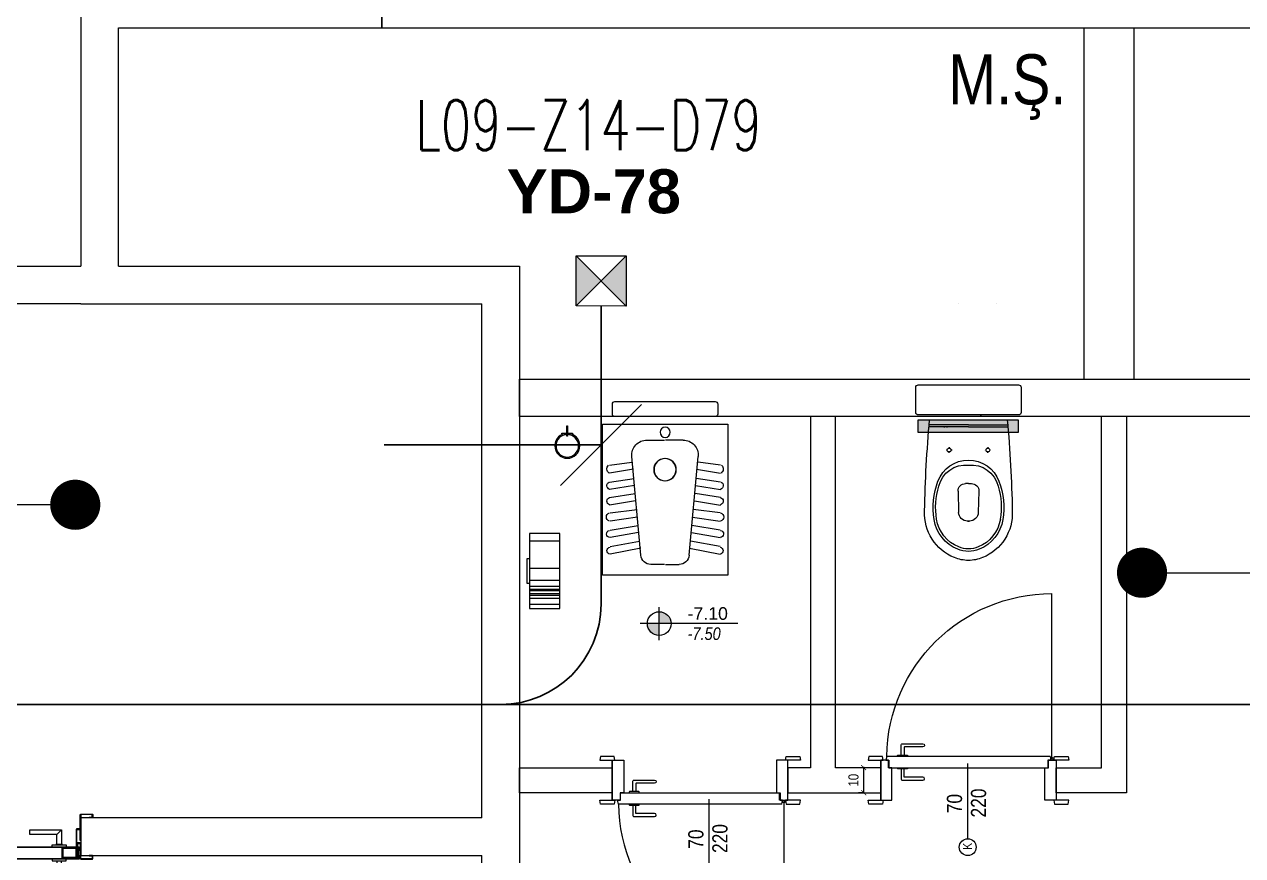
# Model space of a CAD drawing. Header units: metres. Extents: x -19121 to 152404, y -12107 to 46241.
# Drawn here: x 67417.5 to 67903.3, y 1799.9 to 2131.4 of the extents above; entities that cross this region are included whole.
import ezdxf
from ezdxf.enums import TextEntityAlignment as Align

# ---------------------------------------------------------------- set-up
doc = ezdxf.new("R2010")
doc.units = ezdxf.units.M
doc.header["$LTSCALE"] = 50
doc.header["$MEASUREMENT"] = 0
doc.linetypes.add('DOT2', pattern=[0.125, 0, -0.125])
doc.linetypes.add('HIDDEN', pattern=[0.375, 0.25, -0.125])
doc.layers.get('0').update_dxf_attribs({"color": 9, "lineweight": 9})
for name, color, linetype, lineweight in [('00', 9, 'Continuous', 9), ('01', 9, 'Continuous', 9), ('05', 9, 'Continuous', 9), ('05V', 9, 'Continuous', 9), ('06B', 9, 'Continuous', 9), ('06D', 9, 'Continuous', 9), ('10', 9, 'Continuous', 9), ('20', 9, 'DOT2', 9), ('21', 9, 'Continuous', 9), ('21_mahal200', 9, 'Continuous', 9), ('E-DEDEKTÖR NUMARALARI', 20, 'Continuous', 30), ('E-MODÜL HATTI', 6, 'Continuous', 30), ('E-YAZI', 7, 'Continuous', 30), ('EQ LIST', 7, 'Continuous', 9), ('H-DAMPER', 1, 'Continuous', 15), ('Kapı', 9, 'Continuous', 9), ('KARA SIVA', 9, 'Continuous', 9), ('TEFRİŞ', 9, 'Continuous', 9)]:
    doc.layers.add(name, color=color, linetype=linetype, lineweight=lineweight)
doc.styles.add('Arial', font='arial.ttf', dxfattribs={"height": 2.5})
doc.styles.add('E-YAZI', font='txttw.shx', dxfattribs={"height": 200})
doc.styles.add('MuuM_TEXT-ITALIC', font='ARIALNI.TTF')
doc.styles.add('MuuM_TEXT-STANDART', font='ARIALN.TTF')
doc.styles.get("Standard").update_dxf_attribs({"font": 'ARIALN.TTF'})
doc.dimstyles.new('MuuM_DIM20', dxfattribs={"dimscale": 2, "dimtxt": 2, "dimasz": 1, "dimexe": 1, "dimexo": 1, "dimgap": 1, "dimtad": 1, "dimdec": 1, "dimrnd": 0.5, "dimdsep": 46, "dimtxsty": 'MuuM_TEXT-STANDART', "dimblk": 'ARCHTICK', "dimcen": 0, "dimdle": 0.15, "dimclrd": 256, "dimclre": 256, "dimclrt": 256, "dimadec": 0, "dimazin": 0, "dimtfac": 5, "dimtdec": 1, "dimtix": 1, "dimtmove": 2, "dimatfit": 3, "dimldrblk": 'DOT', "dimfxl": 3, "dimfxlon": 1, "dimtolj": 1, "dimlwd": -1, "dimlwe": -1, "dimarcsym": 0})
doc.dimstyles.new('MuuM_DIM200', dxfattribs={"dimscale": 20, "dimtxt": 2, "dimasz": 1, "dimexe": 1, "dimexo": 1, "dimgap": 1, "dimtad": 1, "dimdec": 1, "dimrnd": 0.5, "dimdsep": 46, "dimtxsty": 'MuuM_TEXT-STANDART', "dimblk": 'ARCHTICK', "dimcen": 0, "dimdle": 0.15, "dimclrd": 256, "dimclre": 256, "dimclrt": 256, "dimadec": 0, "dimazin": 0, "dimtfac": 5, "dimtdec": 1, "dimtix": 1, "dimtmove": 2, "dimatfit": 3, "dimldrblk": 'DOT', "dimfxl": 3, "dimfxlon": 1, "dimtolj": 1, "dimlwd": -1, "dimlwe": -1, "dimarcsym": 0})

# ---------------------------------------------------------------- blocks, each defined once
blk = doc.blocks.new('A$C66886524')
h = blk.add_hatch(color=256)
h.paths.add_polyline_path([(0, 0), (10, 9.99), (0, 20)])
h.paths.add_polyline_path([(20, 19.99), (10, 9.99), (20, -0.01)])
for p, q in [((20, -0.01), (0, 20)), ((20, 19.99), (0, 0))]:
    blk.add_line(p, q)
blk.add_lwpolyline([(20, 19.99), (20, -0.01), (0, 0), (0, 20)], close=True)
blk = doc.blocks.new('1.bod.mimari.elk')
at = {"layer": '01'}
blk.add_lwpolyline([(12040, -6150), (11560, -6150), (11560, -6190), (11990, -6190), (11990, -6460), (11560, -6460), (11560, -6500), (11600, -6500), (11600, -6500), (11990, -6500), (11990, -6610), (12040, -6610), (12040, -6150)], close=True, dxfattribs=at)
blk = doc.blocks.new('gr-p-barel kilitli kapı kolu')
at = {"flags": 128}
for points in [[(-0.9, 0.8), (-0.9, 4.9), (-11.7, 4.9), (-11.7, 6.7), (0.9, 6.7), (0.9, 0.8)], [(-0.8, 5), (0.8, 6.6)]]:
    blk.add_lwpolyline(points, dxfattribs=at)
blk.add_lwpolyline([(-2.75, 0), (-2.75, 0.7), (2.75, 0.7), (2.75, 0)])
blk.add_lwpolyline([(-1.3, 0.7), (1.3, 0.7), (1.3, 0.8), (-1.3, 0.8)], close=True)
blk = doc.blocks.new('prf-scr2')
at = {"linetype": 'DOT2', "ltscale": 10}
blk.add_line((0, 0.19), (0, -1.06), dxfattribs=at)
for p, q in [((0.09, -0.24), (-0.09, -0.2)), ((-0.09, -0.24), (0.09, -0.28)), ((0.09, -0.32), (-0.09, -0.28)), ((-0.09, -0.32), (0.09, -0.36)), ((0.09, -0.4), (-0.09, -0.36)), ((-0.09, -0.4), (0.09, -0.44)), ((0.09, -0.48), (-0.09, -0.44)), ((-0.09, -0.48), (0.09, -0.52)), ((0.09, -0.56), (-0.09, -0.52)), ((-0.09, -0.56), (0.09, -0.6)), ((0.09, -0.64), (-0.09, -0.6)), ((-0.09, -0.64), (0.09, -0.68)), ((0.09, -0.72), (-0.09, -0.68)), ((-0.09, -0.72), (0.09, -0.76)), ((0.06, -0.84), (-0.08, -0.76)), ((-0.07, -0.8), (0.06, -0.84)), ((0.09, -0.17), (0, -0.15)), ((0, -0.18), (0.09, -0.2))]:
    blk.add_line(p, q)
blk.add_lwpolyline([(0.23, 0), (-0.23, 0), (-0.23, -0.01), (-0.12, -0.14), (0.12, -0.14), (0.23, -0.01), (0.23, 0)], close=True)
for points in [[(0.23, -0.01), (-0.23, -0.01)], [(-0.09, -0.14), (-0.09, -0.2), (-0.12, -0.22), (-0.12, -0.23), (-0.09, -0.24), (-0.09, -0.28), (-0.12, -0.3), (-0.12, -0.31), (-0.09, -0.32), (-0.09, -0.36), (-0.12, -0.38), (-0.12, -0.39), (-0.09, -0.4), (-0.09, -0.44), (-0.12, -0.46), (-0.12, -0.46), (-0.09, -0.48), (-0.09, -0.52), (-0.12, -0.54), (-0.12, -0.54), (-0.09, -0.56), (-0.09, -0.6), (-0.12, -0.62), (-0.12, -0.62), (-0.09, -0.64), (-0.09, -0.68), (-0.12, -0.69), (-0.12, -0.7), (-0.09, -0.72), (-0.09, -0.73), (-0.08, -0.76), (-0.1, -0.77), (-0.1, -0.78), (-0.07, -0.8), (-0.01, -0.94), (0, -0.95), (0.01, -0.94), (0.08, -0.76), (0.09, -0.76), (0.12, -0.74), (0.12, -0.73), (0.09, -0.72), (0.09, -0.68), (0.12, -0.66), (0.12, -0.66), (0.09, -0.64), (0.09, -0.6), (0.12, -0.58), (0.12, -0.58), (0.09, -0.56), (0.09, -0.52), (0.12, -0.5), (0.12, -0.5), (0.09, -0.48), (0.09, -0.44), (0.12, -0.43), (0.12, -0.42), (0.09, -0.4), (0.09, -0.36), (0.12, -0.35), (0.12, -0.34), (0.09, -0.32), (0.09, -0.28), (0.12, -0.27), (0.12, -0.26), (0.09, -0.24), (0.09, -0.2), (0.12, -0.19), (0.12, -0.18), (0.09, -0.17), (0.09, -0.14)]]:
    blk.add_lwpolyline(points)
blk = doc.blocks.new('K-SAC-01')
at = {"layer": '10'}
for points in [[(-4.6, 16.2, -0.414214), (-4.5, 16.3), (-0.1, 16.3, -0.414214), (0, 16.2), (0, 5.9), (0.2, 5.9), (0.2, 16.2, 0.414214), (-0.1, 16.5), (-4.5, 16.5, 0.414214), (-4.8, 16.2), (-4.8, 15.3, 0.414214), (-4.5, 15), (-3.4, 15), (-3.4, 15.2), (-4.5, 15.2, -0.414214), (-4.6, 15.3)], [(104.6, 16.2, 0.414214), (104.5, 16.3), (100.1, 16.3, 0.414214), (100, 16.2), (100, 5.9), (99.8, 5.9), (99.8, 16.2, -0.414214), (100.1, 16.5), (104.5, 16.5, -0.414214), (104.8, 16.2), (104.8, 15.3, -0.414214), (104.5, 15), (103.4, 15), (103.4, 15.2), (104.5, 15.2, 0.414214), (104.6, 15.3)], [(0.2, 10.3, -0.414214), (0.5, 10.6), (1.5, 10.6, -0.414214), (1.8, 10.3), (1.8, 3.9, -0.414214), (1.5, 3.6, -0.414214), (1.2, 3.9), (1.2, 4.8), (0.2, 4.8), (0.2, -1.2, -0.414214), (-0.1, -1.5), (-4.5, -1.5, -0.414214), (-4.8, -1.2), (-4.8, -0.3, -0.414214), (-4.5, 0), (-3.4, 0), (-3.4, -0.2), (-4.5, -0.2, 0.414214), (-4.6, -0.3), (-4.6, -1.2, 0.414214), (-4.5, -1.3), (-0.1, -1.3, 0.414214), (0, -1.2), (0, 5), (1.4, 5), (1.4, 3.9, 0.414214), (1.5, 3.8, 0.414214), (1.6, 3.9), (1.6, 10.3, 0.414214), (1.5, 10.4), (0.5, 10.4, 0.414214), (0.4, 10.3), (0.4, 9.4), (0.2, 9.4)], [(99.8, 10.3, 0.414214), (99.5, 10.6), (98.5, 10.6, 0.414214), (98.2, 10.3), (98.2, 3.9, 0.414214), (98.5, 3.6, 0.414214), (98.8, 3.9), (98.8, 4.8), (99.8, 4.8), (99.8, -1.2, 0.414214), (100.1, -1.5), (104.5, -1.5, 0.414214), (104.8, -1.2), (104.8, -0.3, 0.414214), (104.5, 0), (103.4, 0), (103.4, -0.2), (104.5, -0.2, -0.414214), (104.6, -0.3), (104.6, -1.2, -0.414214), (104.5, -1.3), (100.1, -1.3, -0.414214), (100, -1.2), (100, 5), (98.6, 5), (98.6, 3.9, -0.414214), (98.5, 3.8, -0.414214), (98.4, 3.9), (98.4, 10.3, -0.414214), (98.5, 10.4), (99.5, 10.4, -0.414214), (99.6, 10.3), (99.6, 9.4), (99.8, 9.4)], [(-0.38, -2.01), (1, -1.37), (1, 1.5), (1.2, 1.5), (1.2, -1.5), (-0.27, -2.18, -14.796002)]]:
    blk.add_lwpolyline(points, format="xyb", close=True, dxfattribs=at)
for points in [[(98.8, 0.15), (98.8, 2.15), (99.1, 2.15), (99.1, 3.19), (1.5, 3.19), (1.5, 2.15), (1.8, 2.15), (1.8, 0.15), (1.5, 0.15), (1.5, 1.85), (1.2, 1.85), (1.2, 3.49), (99.4, 3.49), (99.4, 1.85), (99.1, 1.85), (99.1, 0.15)], [(98.8, 2.15), (98.8, 0.15), (99.4, 0.15), (99.4, -1.5), (1.2, -1.5), (1.2, 0.15), (1.8, 0.15), (1.8, 2.15), (2.1, 2.15), (2.1, -0.15), (1.5, -0.15), (1.5, -1.2), (99.1, -1.2), (99.1, -0.15), (98.5, -0.15), (98.5, 2.15), (98.8, 2.15)]]:
    blk.add_lwpolyline(points, dxfattribs=at)
for points in [[(2.1, 3), (8.1, 3), (8.1, -1), (2.1, -1)], [(2.4, 2.7), (7.8, 2.7), (7.8, -0.7), (2.4, -0.7)], [(98.5, 3), (92.5, 3), (92.5, -1), (98.5, -1)], [(98.2, 2.7), (92.8, 2.7), (92.8, -0.7), (98.2, -0.7)]]:
    blk.add_lwpolyline(points, close=True, dxfattribs=at)
blk.add_circle((-0.95, -2.5), 0.55, dxfattribs=at)
at = {"layer": '20', "linetype": 'HIDDEN'}
for points in [[(-0.2, -1.3), (-0.2, 0), (-1.7, 0), (-1.7, -1.3)], [(-0.4, -1.99), (-0.4, -0.2), (-1.5, -0.2), (-1.5, -1.99)]]:
    blk.add_lwpolyline(points, dxfattribs=at)
at = {"layer": '20'}
blk.add_lwpolyline([(-0.95, -2.5), (-0.95, -102.85)], dxfattribs=at)
blk.add_arc((-0.95, -2.5), 100.35, 270, 1.5131, dxfattribs=at)
at = {"layer": '06B'}
blk.add_blockref('gr-p-barel kilitli kapı kolu', (91.4, 3.51), dxfattribs=at)
at = {"layer": '06B', "xscale": -1, "rotation": 180}
blk.add_blockref('gr-p-barel kilitli kapı kolu', (91.4, -1.51), dxfattribs=at)
at = {"layer": '10', "xscale": -1, "rotation": 90}
blk.add_blockref('prf-scr2', (1.5, 1), dxfattribs=at)
at = {"layer": '10', "rotation": 270}
blk.add_blockref('prf-scr2', (99.1, 1.22), dxfattribs=at)
blk = doc.blocks.new('_ArchTick')
at = {"color": 0, "linetype": 'ByBlock', "const_width": 0.15}
blk.add_lwpolyline([(-0.5, -0.5), (0.5, 0.5)], dxfattribs=at)
blk = doc.blocks.new('_Dot')
at = {"color": 0, "linetype": 'ByBlock', "lineweight": -2}
blk.add_line((-0.5, 0), (-1, 0), dxfattribs=at)
at = {"color": 0, "linetype": 'ByBlock', "const_width": 0.5}
blk.add_lwpolyline([(-0.25, 0, 1), (0.25, 0, 1)], format="xyb", close=True, dxfattribs=at)
blk = doc.blocks.new('wc')
for p, q in [((16.42, -2.85), (15.22, -11.81)), ((17.96, -12.42), (19.5, -2.85)), ((23.09, -2.85), (21.72, -12.62)), ((24.46, -12.83), (26, -2.85)), ((26, -2.85), (26, -2.85)), ((29.25, -2.85), (27.71, -13.03)), ((30.61, -13.23), (32.32, -2.85)), ((35.4, -3.05), (34.03, -13.85)), ((37.11, -14.05), (38.65, -3.05)), ((42.24, -3.05), (40.36, -14.25)), ((43.27, -14.46), (45.15, -3.05)), ((48.74, -3.05), (46.69, -14.86)), ((49.43, -15.27), (51.82, -3.05)), ((52.29, -15.35), (12.87, -11.79)), ((6.33, -17.76), (6.33, -24.84)), ((55.93, -24.84), (55.93, -19.33)), ((6.33, -32.22), (6.33, -25.15)), ((55.93, -25.15), (55.93, -30.65)), ((52.29, -34.64), (12.87, -38.2)), ((16.42, -47.14), (15.22, -38.18)), ((17.96, -37.57), (19.5, -47.14)), ((23.09, -47.14), (21.72, -37.36)), ((24.46, -37.16), (26, -47.14)), ((29.25, -47.14), (27.71, -36.96)), ((30.61, -36.75), (32.32, -47.14)), ((35.4, -46.93), (34.03, -36.14)), ((37.11, -35.94), (38.65, -46.93)), ((42.24, -46.93), (40.36, -35.73)), ((43.27, -35.53), (45.15, -46.93)), ((48.74, -46.93), (46.69, -35.12)), ((49.43, -34.72), (51.82, -46.93)), ((26, -47.14), (26, -47.14))]:
    blk.add_line(p, q)
blk.add_lwpolyline([(0, -49.99), (60.2, -49.99), (60.2, 0), (0, 0)], close=True)
for centre, radius in [((3.25, -25.04), 2.05), ((18.13, -24.94), 4.45), ((18.13, -25.04), 4.45)]:
    blk.add_circle(centre, radius)
for centre, radius, start, end in [((17.88, -3.74), 1.95, 34.0001, 138.4317), ((24.5, -3.4), 1.6, 20.1524, 151.8357), ((30.7, -3.35), 1.54, 18.8589, 161.1411), ((37.03, -3.29), 1.68, 15.2394, 164.7606), ((43.78, -3.02), 1.37, 358.6082, 172.8809), ((50.45, -3.21), 1.38, 6.4767, 173.5233), ((12.33, -17.76), 6, 84.8393, 180), ((51.93, -19.33), 4, 0, 84.8393), ((12.33, -32.22), 6, 180, 275.1607), ((51.93, -30.65), 4, 275.1607, 0), ((17.88, -46.25), 1.95, 221.5683, 325.9999), ((24.5, -46.59), 1.6, 208.1643, 339.8476), ((30.7, -46.64), 1.54, 198.8589, 341.1411), ((37.03, -46.69), 1.68, 195.2394, 344.7606), ((43.78, -46.97), 1.37, 187.1191, 1.3918), ((50.45, -46.78), 1.38, 186.4767, 353.5233)]:
    blk.add_arc(centre, radius, start, end)
blk = doc.blocks.new('p-t.kağıtlığı')
at = {"layer": 'TEFRİŞ'}
h = blk.add_hatch(dxfattribs=at)
h.set_pattern_fill('CYL', color=256, scale=30, angle=-90, style=0)
h.set_pattern_definition([(270, (-14.4, 13), (30, 7e-15), []), (270, (-13.8, 13), (30, 7e-15), []), (270, (-12.6, 13), (30, 7e-15), []), (270, (-10.2, 13), (30, 7e-15), []), (270, (-5.4, 13), (30, 7e-15), []), (270, (5.4, 13), (30, 7e-15), []), (270, (10.2, 13), (30, 7e-15), []), (270, (12.6, 13), (30, 7e-15), []), (270, (13.8, 13), (30, 7e-15), []), (270, (14.4, 13), (30, 7e-15), [])])
h.paths.add_polyline_path([(-15, 1), (15, 1), (15, 13), (-15, 13)])
for points in [[(-15, 1), (15, 1), (15, 13), (-15, 13)], [(5, 1), (5, 0), (-5, 0), (-5, 1)]]:
    blk.add_lwpolyline(points, close=True, dxfattribs=at)
blk = doc.blocks.new('RREERGERGBBBB')
at = {"layer": 'TEFRİŞ'}
blk.add_hatch(color=256, dxfattribs=at).paths.add_polyline_path([(-24564.21, -5806.63), (-24567.21, -5806.63), (-24567.21, -5804.63), (-24567.41, -5804.63), (-24567.41, -5806.63), (-24568.41, -5806.63), (-24568.41, -5806.83), (-24567.41, -5806.83), (-24567.41, -5808.83), (-24567.21, -5808.83), (-24567.21, -5806.83), (-24564.21, -5806.83)])
for points in [[(-24564.21, -5806.63), (-24567.21, -5806.63), (-24567.21, -5804.63), (-24567.41, -5804.63), (-24567.41, -5806.63), (-24568.41, -5806.63), (-24568.41, -5806.83), (-24567.41, -5806.83), (-24567.41, -5808.83), (-24567.21, -5808.83), (-24567.21, -5806.83), (-24564.21, -5806.83), (-24564.21, -5806.63)], [(-24567.21, -5806.71), (-24564.21, -5806.71)]]:
    blk.add_lwpolyline(points, dxfattribs=at)
for radius in [5, 4.5]:
    blk.add_circle((-24572.21, -5806.71), radius, dxfattribs=at)
blk = doc.blocks.new('TTTTTTTTTTTTTTTTTTTTTTTTTTTTTTTTTTTTTTTTTTT')
at = {"layer": 'TEFRİŞ'}
blk.add_lwpolyline([(45312.13, 986.76), (45352.13, 986.76, 0.414214), (45353.13, 987.76), (45353.13, 991.76, 0.414214), (45352.13, 992.76), (45312.13, 992.76, 0.414214), (45311.13, 991.76), (45311.13, 987.76, 0.414214)], format="xyb", close=True, dxfattribs=at)
blk = doc.blocks.new('p-klozet üstü kağıt dispenser')
blk.add_hatch(color=255).paths.add_polyline_path([(0, 5.56), (0, 45.41), (-5, 45.41), (-5, 5.56)])
blk.add_lwpolyline([(0, 5.56), (0, 45.41), (-5, 45.41), (-5, 5.56)], close=True)
blk = doc.blocks.new('san-klo-06-p')
for p, q in [((0, -2), (-15.5, -2)), ((0, -2.8), (-15.5, -2.8)), ((0, -2), (15.5, -2)), ((0, -2.8), (15.5, -2.8)), ((-4.16, -28.43), (-3.91, -36.92)), ((0, -25.35), (-1.16, -25.35)), ((0, -25.35), (1.16, -25.35)), ((4.16, -28.43), (3.91, -36.92)), ((0, -40.31), (-0.41, -40.31)), ((-0.41, -40.31), (0, -40.31)), ((0.41, -40.31), (0, -40.31)), ((0, -40.31), (0.41, -40.31))]:
    blk.add_line(p, q)
at = {"linetype": 'DOT2'}
for p, q in [((-6.49, -12), (-8.95, -12)), ((-7.75, -10.91), (-7.75, -12)), ((-7.75, -13.09), (-7.75, -12)), ((6.49, -12), (8.95, -12)), ((7.75, -10.91), (7.75, -12)), ((7.75, -13.09), (7.75, -12))]:
    blk.add_line(p, q, dxfattribs=at)
for points in [[(-20, 2.02), (20, 2.02, 0.414214), (21, 3.02), (21, 13.02, 0.414214), (20, 14.02), (-20, 14.02, 0.414214), (-21, 13.02), (-21, 3.02, 0.414214)], [(-15.5, 0, 0.018163), (-17.47, -36.26, 0.320529), (-5.63, -54.91, 0.096396), (0, -56, 0.096396), (5.62, -54.91, 0.320529), (17.47, -36.26, 0.018163), (15.5, 0)]]:
    blk.add_lwpolyline(points, format="xyb", close=True)
for points in [[(-9.5, 2.02), (-9.5, -2.98), (-8.5, -2.98), (-8.5, 2.02)], [(8.5, 2.02), (8.5, -2.98), (9.5, -2.98), (9.5, 2.02)]]:
    blk.add_lwpolyline(points, dxfattribs=at)
blk.add_lwpolyline([(-5, 0), (-5, 2), (5, 2), (5, 0)], close=True, dxfattribs=at)
for centre, radius, start, end in [((-7.75, -12), 0.75, 0, 180), ((-7.75, -12), 0.75, 180, 0), ((7.75, -12), 0.75, 0, 180), ((7.75, -12), 0.75, 180, 0), ((0, -29), 13, 90, 159.4201), ((-1.09, -28.95), 11, 84.3176, 166.8067), ((0, -29), 13, 20.5799, 90), ((1.09, -28.95), 11, 13.1933, 95.6824), ((15.92, -34.98), 30, 159.4201, 189.1281), ((15.92, -34.98), 29, 162.8727, 189.1281), ((-1.16, -28.35), 3, 90, 181.707), ((1.16, -28.35), 3, 358.293, 90), ((-15.92, -34.98), 29, 350.8719, 17.1273), ((-15.92, -34.98), 30, 350.8719, 20.5799), ((-0.41, -36.81), 3.5, 181.707, 270), ((0.41, -36.81), 3.5, 270, 358.293), ((1.5, -37.29), 15.4, 189.1281, 247.9757), ((1.5, -37.29), 14.4, 189.1281, 247.9757), ((-1.5, -37.29), 14.4, 292.0243, 350.8719), ((-1.5, -37.29), 15.4, 292.0243, 350.8719), ((0, -41), 11.4, 247.9757, 270), ((0, -41), 10.4, 247.9757, 270), ((0, -41), 10.4, 270, 292.0243), ((0, -41), 11.4, 270, 292.0243)]:
    blk.add_arc(centre, radius, start, end)
at = {"layer": '05', "rotation": 270}
blk.add_blockref('p-klozet üstü kağıt dispenser', (-25.41, -5.01), dxfattribs=at)
blk = doc.blocks.new('dsfsdfsdfsdfsdfsdf')
at = {"layer": 'Kapı'}
for p, q in [((23771.45, -2062.35), (23755.45, -2062.35)), ((23772.95, -2064.72, 0.66), (23771.45, -2064.42, 0.66)), ((23771.45, -2064.42, 0.66), (23771.45, -2065.62, 0.66)), ((23771.95, -2064.01, 0.66), (23837.87, -2064.01, 0.66)), ((23772.95, -2064.72, 0.66), (23772.95, -2129.92, 0.66)), ((23771.45, -2065.62, 0.66), (23768.45, -2065.62, 0.66)), ((23768.45, -2129.02, 0.66), (23768.45, -2066.82, 0.66)), ((23771.45, -2132.35), (23755.45, -2132.35)), ((23771.45, -2129.02, 0.66), (23768.45, -2129.02, 0.66)), ((23771.45, -2130.22, 0.66), (23771.45, -2129.02, 0.66)), ((23772.95, -2129.92, 0.66), (23771.45, -2130.22, 0.66))]:
    blk.add_line(p, q, dxfattribs=at)
at = {"layer": 'Kapı', "elevation": 0.66}
for points in [[(23753.95, -2057.62), (23755.45, -2057.32), (23755.45, -2063.32), (23753.95, -2063.02), (23753.95, -2057.62)], [(23772.95, -2057.62), (23771.45, -2057.32), (23771.45, -2063.32), (23772.95, -2063.02), (23772.95, -2057.62)], [(23753.95, -2137.02), (23755.45, -2137.32), (23755.45, -2131.32), (23753.95, -2131.62), (23753.95, -2137.02)], [(23772.95, -2137.02), (23771.45, -2137.32), (23771.45, -2131.32), (23772.95, -2131.62), (23772.95, -2137.02)]]:
    blk.add_lwpolyline(points, dxfattribs=at)
for points in [[(23771.45, -2062.32), (23755.45, -2062.32), (23755.45, -2066.82), (23768.45, -2066.82), (23768.45, -2065.42), (23771.45, -2065.42)], [(23771.45, -2132.32), (23755.45, -2132.32), (23755.45, -2127.82), (23768.45, -2127.82), (23768.45, -2129.22), (23771.45, -2129.22)]]:
    blk.add_lwpolyline(points, close=True, dxfattribs=at)
for points in [[(23767.95, -2124.22), (23764.05, -2124.22, -0.414214), (23763.45, -2123.62), (23763.45, -2115.47, -1), (23764.65, -2115.47), (23764.65, -2122.77, 0.414214), (23764.9, -2123.02), (23767.95, -2123.02)], [(23773.45, -2124.22), (23777.35, -2124.22, 0.414214), (23777.95, -2123.62), (23777.95, -2115.47, 1), (23776.75, -2115.47), (23776.75, -2122.77, -0.414214), (23776.5, -2123.02), (23773.45, -2123.02)], [(23768.45, -2121.62), (23768.2, -2121.62, 0.414214), (23767.95, -2121.87), (23767.95, -2125.37, 0.414214), (23768.2, -2125.62), (23768.45, -2125.62)], [(23772.95, -2125.62), (23773.2, -2125.62, 0.414214), (23773.45, -2125.37), (23773.45, -2121.87, 0.414214), (23773.2, -2121.62), (23772.95, -2121.62)]]:
    blk.add_lwpolyline(points, format="xyb", dxfattribs=at)
at = {"layer": 'Kapı'}
blk.add_circle((23771.95, -2064.01, 0.66), 0.5, dxfattribs=at)
blk.add_arc((23771.95, -2064.01, 0.66), 65.92, 270.8676, 0, dxfattribs=at)
blk = doc.blocks.new('fgvdfgdffffffffffffffffffffffffffffffff')
at = {"layer": 'Kapı'}
blk.add_lwpolyline([(23435.64, -2228), (23465.62, -2228)], dxfattribs=at)
blk.add_circle((23432.28, -2228), 3.36, dxfattribs=at)
at = {"layer": 'Kapı', "attachment_point": 1, "style": 'MuuM_TEXT-STANDART'}
for s, insert, char_height, width in [('70', (23445.81, -2219.68), 6.048, 88.7957), ('K', (23431.25, -2226.1), 3.63, 53.2774), ('220', (23444.12, -2229.28), 6.048, 88.7957)]:
    blk.add_mtext(s, dxfattribs=dict(at, insert=insert, char_height=char_height, width=width))
blk = doc.blocks.new('*D468')
at = {"transparency": 16777216}
for p, q in [((101651.29, -33), (101649.29, -33)), ((101651.29, -32.7), (101651.29, -43.3)), ((101651.29, -43), (101649.29, -43))]:
    blk.add_line(p, q, dxfattribs=at)
at = {"transparency": 16777216, "xscale": 2, "yscale": 2, "zscale": 2}
for p, rotation in [((101651.29, -33), 90), ((101651.29, -43), 270)]:
    blk.add_blockref('_ArchTick', p, dxfattribs=dict(at, rotation=rotation))
at = {"transparency": 16777216, "insert": (101647.25, -38), "char_height": 4, "attachment_point": 5, "rotation": 90, "style": 'MuuM_TEXT-STANDART'}
blk.add_mtext('\\A1;10', dxfattribs=at)
blk = doc.blocks.new('0_elevationtarget-p-bk')
h = blk.add_hatch(color=250)
h.paths.add_polyline_path([(1.88, 0, 0.414214), (0, 1.88), (0, 0)])
h.paths.add_polyline_path([(0, 0), (-1.88, 0, 0.414214), (0, -1.88)])
blk.add_line((0, -2.62), (0, 2.62))
blk.add_lwpolyline([(12.45, 0), (-3, 0)])
blk.add_circle((0, 0), 1.88)
at = {"style": 'Arial'}
blk.add_attdef('BITMISKOT', text='', height=2, dxfattribs=at).set_placement((4.5, 0), align=Align.BOTTOM_LEFT)
at = {"style": 'MuuM_TEXT-ITALIC'}
blk.add_attdef('FINISHINGFLOORLEVEL', text='', height=2, dxfattribs=at).set_placement((4.5, -0.59), align=Align.TOP_LEFT)
blk = doc.blocks.new('1.bod.mimari1.elk')
at = {"layer": '00'}
for p, q in [((11440, -6405), (11440, -6595)), ((11560, -6500), (11560, -6485)), ((11455, -6595), (11455, -6500)), ((11455, -6500), (11560, -6500)), ((11840, -6500), (11840, -6640)), ((11860, -6500), (11860, -6640)), ((11440, -6595), (11440, -6595)), ((11440, -6595), (11440, -6595)), ((11440, -6595), (11440, -6595)), ((11790, -6610), (11790, -6610)), ((11805, -6610), (11805, -6610))]:
    blk.add_line(p, q, dxfattribs=at)
for points in [[(11440, -6610), (11320, -6610), (11320, -6595), (11440, -6595)], [(11455, -6595), (11615, -6595)], [(11615, -6595), (11615, -6845), (11600, -6845), (11600, -6830)], [(11440, -6610), (11440, -6610), (11440, -6610), (11440, -6610), (11440, -6610), (11440, -6610), (11600, -6610)], [(11600, -6815), (11600, -6610)], [(11615, -6640), (12010, -6640), (12010, -6655), (11615, -6655), (11615, -6640)], [(11731, -6655), (11731, -6795), (11722, -6795), (11722, -6805), (11759, -6805), (11759, -6795), (11741, -6795), (11741, -6655)], [(11857, -6655), (11857, -6805), (11829, -6805), (11829, -6795), (11847, -6795), (11847, -6655)], [(11651.97, -6795), (11651.97, -6805), (11615, -6805), (11615, -6795), (11651.97, -6795)], [(11600, -6815), (11440, -6815), (11440, -6830), (11600, -6830)]]:
    blk.add_lwpolyline(points, dxfattribs=at)
at = {"xscale": -1}
blk.add_blockref('TTTTTTTTTTTTTTTTTTTTTTTTTTTTTTTTTTTTTTTTTTT', (57005.13, -7641.76), dxfattribs=at)
blk.add_blockref('K-SAC-01', (11340, -6830))
at = {"layer": '05', "rotation": 270}
blk.add_blockref('p-t.kağıtlığı', (11618, -6716.56), dxfattribs=at)
at = {"layer": '05V', "extrusion": (0, 0, -1), "zscale": -1}
blk.add_blockref('san-klo-06-p', (-11794, -6656.33), dxfattribs=at)
at = {"layer": '05V', "xscale": -1, "rotation": 90}
blk.add_blockref('wc', (11648.01, -6658), dxfattribs=at)
at = {"layer": '21', "xscale": 2.52, "yscale": 2.52, "zscale": 2.52}
blk.add_blockref('0_elevationtarget-p-bk', (11670.68, -6737.55), dxfattribs=at).add_auto_attribs({'BITMISKOT': '-7.10', 'FINISHINGFLOORLEVEL': '-7.50'})
at = {"layer": 'KARA SIVA', "xscale": -1, "rotation": 270}
for name, p in [('RREERGERGBBBB', (17440.73, 17905.59)), ('dsfsdfsdfsdfsdfsdf', (13891.32, -30563.45, -0.66))]:
    blk.add_blockref(name, p, dxfattribs=at)
at = {"layer": 'KARA SIVA'}
for name, p, rotation in [('dsfsdfsdfsdfsdfsdf', (13784.32, 16963.45), 270), ('fgvdfgdffffffffffffffffffffffffffffffff', (9565.71, -30258.99), 90), ('fgvdfgdffffffffffffffffffffffffffffffff', (9462.58, -30273.16), 90)]:
    blk.add_blockref(name, p, dxfattribs=dict(at, rotation=rotation))
at = {"layer": '21', "style": 'MuuM_TEXT-STANDART'}
blk.add_text('M.Ş.', height=20, dxfattribs=at).set_placement((11785.94, -6530.49))
dim = blk.add_linear_dim(base=(11752.2, -6805), p1=(11752.2, -6795), p2=(11752.2, -6805), angle=90, dimstyle='MuuM_DIM20')
dim.commit()
dim.dimension.update_dxf_attribs({"geometry": '*D468', "text_midpoint": (11748.16, -6800), "insert": (-89899.09, -6762)})
at = {"layer": '21_mahal200'}
for points in [[(11437.79, -6690.15), (11223.44, -6690.15)], [(11863.23, -6717.26), (12567.67, -6717.26)]]:
    blk.add_leader(points, dimstyle='MuuM_DIM200', override={"dimasz": 1, "dimfxl": 10}, dxfattribs=at)

msp = doc.modelspace()

# ---------------------------------------------------------------- linework, layer by layer
at = {"layer": 'E-MODÜL HATTI', "ltscale": 50}
for p, q in [((67647.5, 2019.12), (67647.5, 1900.24)), ((66196.03, 1860.24), (67615, 1860.24)), ((67615, 1860.24), (67928.98, 1860.24))]:
    msp.add_line(p, q, dxfattribs=at)
msp.add_arc((67607.5, 1900.24), 40, 270, 0, dxfattribs=at)
at = {"layer": 'E-YAZI', "color": 3}
for p, q in [((67663.66, 1979.9), (67631.34, 1947.57)), ((67560.98, 1963.73), (67647.5, 1963.73))]:
    msp.add_line(p, q, dxfattribs=at)

# ---------------------------------------------------------------- block references
at = {"layer": '06D'}
for name in ['1.bod.mimari.elk', '1.bod.mimari1.elk']:
    msp.add_blockref(name, (56000, 8630), dxfattribs=at)
at = {"layer": 'H-DAMPER'}
msp.add_blockref('A$C66886524', (67637.5, 2019.13), dxfattribs=at)

# ---------------------------------------------------------------- texts
at = {"layer": 'E-DEDEKTÖR NUMARALARI', "style": 'E-YAZI', "width": 0.7}
msp.add_text('L09-Z14-D79', height=20, dxfattribs=at).set_placement((67573.48, 2081.23))
at = {"layer": 'EQ LIST', "color": 6, "insert": (67644.6, 2064.74), "char_height": 17.55, "width": 288.0489, "attachment_point": 5}
msp.add_mtext('{\\fArial|b1|i0|c162|p34;YD-78}', dxfattribs=at)

doc.saveas('drawing.dxf')
